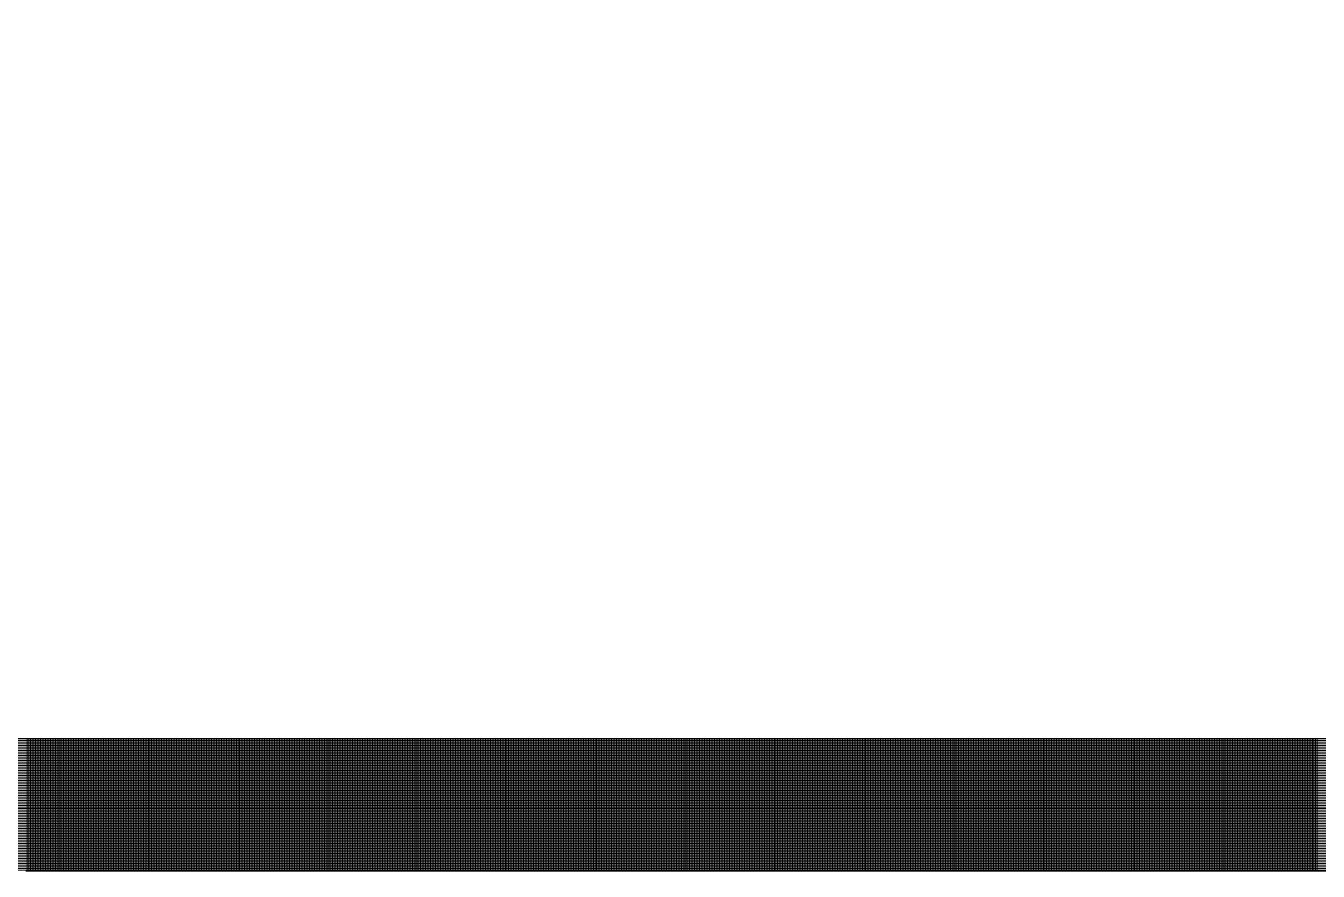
# Model space of a CAD drawing. Header units: inches. Extents: x -675 to 1187, y -924 to 1124.
# Drawn here: x -611.7 to -514.5, y -627.7 to -564.1 of the extents above; entities that cross this region are included whole.
import ezdxf

# ---------------------------------------------------------------- set-up
doc = ezdxf.new("R2010")
doc.units = ezdxf.units.IN
doc.header["$MEASUREMENT"] = 0
doc.layers.add('Base_dwg', color=8, linetype='Continuous', lineweight=9)
doc.layers.add('core and shell', color=50, linetype='Continuous', lineweight=9)

# ---------------------------------------------------------------- blocks, each defined once
blk = doc.blocks.new('Base_dwg-531197-Level 1 Copy 1')
at = {"layer": 'core and shell'}
for p, q in [((547.297, 306.25), (389.113, 306.25)), ((389.145, 296.25), (389.145, 306.25)), ((389.27, 296.25), (389.27, 306.25)), ((389.395, 296.25), (389.395, 306.25)), ((389.52, 296.25), (389.52, 306.25)), ((389.645, 296.25), (389.645, 306.25)), ((389.77, 296.25), (389.77, 306.25)), ((389.895, 296.25), (389.895, 306.25)), ((390.02, 296.25), (390.02, 306.25)), ((390.145, 296.25), (390.145, 306.25)), ((390.27, 296.25), (390.27, 306.25)), ((390.395, 296.25), (390.395, 306.25)), ((390.52, 296.25), (390.52, 306.25)), ((390.645, 296.25), (390.645, 306.25)), ((390.77, 296.25), (390.77, 306.25)), ((390.895, 296.25), (390.895, 306.25)), ((391.02, 296.25), (391.02, 306.25)), ((391.145, 296.25), (391.145, 306.25)), ((391.27, 296.25), (391.27, 306.25)), ((391.395, 296.25), (391.395, 306.25)), ((391.52, 296.25), (391.52, 306.25)), ((391.645, 296.25), (391.645, 306.25)), ((391.77, 296.25), (391.77, 306.25)), ((391.895, 296.25), (391.895, 306.25)), ((392.02, 296.25), (392.02, 306.25)), ((392.145, 296.25), (392.145, 306.25)), ((392.27, 296.25), (392.27, 306.25)), ((392.395, 296.25), (392.395, 306.25)), ((392.52, 296.25), (392.52, 306.25)), ((392.645, 296.25), (392.645, 306.25)), ((392.77, 296.25), (392.77, 306.25)), ((392.895, 296.25), (392.895, 306.25)), ((393.02, 296.25), (393.02, 306.25)), ((393.145, 296.25), (393.145, 306.25)), ((393.27, 296.25), (393.27, 306.25)), ((393.395, 296.25), (393.395, 306.25)), ((393.52, 296.25), (393.52, 306.25)), ((393.645, 296.25), (393.645, 306.25)), ((393.77, 296.25), (393.77, 306.25)), ((393.895, 296.25), (393.895, 306.25)), ((394.02, 296.25), (394.02, 306.25)), ((394.145, 296.25), (394.145, 306.25)), ((394.27, 296.25), (394.27, 306.25)), ((394.395, 296.25), (394.395, 306.25)), ((394.52, 296.25), (394.52, 306.25)), ((394.645, 296.25), (394.645, 306.25)), ((394.77, 296.25), (394.77, 306.25)), ((394.895, 296.25), (394.895, 306.25)), ((395.02, 296.25), (395.02, 306.25)), ((395.145, 296.25), (395.145, 306.25)), ((395.27, 296.25), (395.27, 306.25)), ((395.395, 296.25), (395.395, 306.25)), ((395.52, 296.25), (395.52, 306.25)), ((395.645, 296.25), (395.645, 306.25)), ((395.77, 296.25), (395.77, 306.25)), ((395.895, 296.25), (395.895, 306.25)), ((396.02, 296.25), (396.02, 306.25)), ((396.145, 296.25), (396.145, 306.25)), ((396.27, 296.25), (396.27, 306.25)), ((396.395, 296.25), (396.395, 306.25)), ((396.52, 296.25), (396.52, 306.25)), ((396.645, 296.25), (396.645, 306.25)), ((396.77, 296.25), (396.77, 306.25)), ((396.895, 296.25), (396.895, 306.25)), ((397.02, 296.25), (397.02, 306.25)), ((397.145, 296.25), (397.145, 306.25)), ((397.27, 296.25), (397.27, 306.25)), ((397.395, 296.25), (397.395, 306.25)), ((397.52, 296.25), (397.52, 306.25)), ((397.645, 296.25), (397.645, 306.25)), ((397.77, 296.25), (397.77, 306.25)), ((397.895, 296.25), (397.895, 306.25)), ((398.02, 296.25), (398.02, 306.25)), ((398.145, 296.25), (398.145, 306.25)), ((398.27, 296.25), (398.27, 306.25)), ((398.395, 296.25), (398.395, 306.25)), ((398.52, 296.25), (398.52, 306.25)), ((398.645, 296.25), (398.645, 306.25)), ((398.77, 296.25), (398.77, 306.25)), ((398.895, 296.25), (398.895, 306.25)), ((399.02, 296.25), (399.02, 306.25)), ((399.145, 296.25), (399.145, 306.25)), ((399.27, 296.25), (399.27, 306.25)), ((399.395, 296.25), (399.395, 306.25)), ((399.52, 296.25), (399.52, 306.25)), ((399.645, 296.25), (399.645, 306.25)), ((399.77, 296.25), (399.77, 306.25)), ((399.895, 296.25), (399.895, 306.25)), ((400.02, 296.25), (400.02, 306.25)), ((400.145, 296.25), (400.145, 306.25)), ((400.27, 296.25), (400.27, 306.25)), ((400.395, 296.25), (400.395, 306.25)), ((400.52, 296.25), (400.52, 306.25)), ((400.645, 296.25), (400.645, 306.25)), ((400.77, 296.25), (400.77, 306.25)), ((400.895, 296.25), (400.895, 306.25)), ((401.02, 296.25), (401.02, 306.25)), ((401.145, 296.25), (401.145, 306.25)), ((401.27, 296.25), (401.27, 306.25)), ((401.395, 296.25), (401.395, 306.25)), ((401.52, 296.25), (401.52, 306.25)), ((401.645, 296.25), (401.645, 306.25)), ((401.77, 296.25), (401.77, 306.25)), ((401.895, 296.25), (401.895, 306.25)), ((402.02, 296.25), (402.02, 306.25)), ((402.145, 296.25), (402.145, 306.25)), ((402.27, 296.25), (402.27, 306.25)), ((402.395, 296.25), (402.395, 306.25)), ((402.52, 296.25), (402.52, 306.25)), ((402.645, 296.25), (402.645, 306.25)), ((402.77, 296.25), (402.77, 306.25)), ((402.895, 296.25), (402.895, 306.25)), ((403.02, 296.25), (403.02, 306.25)), ((403.145, 296.25), (403.145, 306.25)), ((403.27, 296.25), (403.27, 306.25)), ((403.395, 296.25), (403.395, 306.25)), ((403.52, 296.25), (403.52, 306.25)), ((403.645, 296.25), (403.645, 306.25)), ((403.77, 296.25), (403.77, 306.25)), ((403.895, 296.25), (403.895, 306.25)), ((404.02, 296.25), (404.02, 306.25)), ((404.145, 296.25), (404.145, 306.25)), ((404.27, 296.25), (404.27, 306.25)), ((404.395, 296.25), (404.395, 306.25)), ((404.52, 296.25), (404.52, 306.25)), ((404.645, 296.25), (404.645, 306.25)), ((404.77, 296.25), (404.77, 306.25)), ((404.895, 296.25), (404.895, 306.25)), ((405.02, 296.25), (405.02, 306.25)), ((405.145, 296.25), (405.145, 306.25)), ((405.27, 296.25), (405.27, 306.25)), ((405.395, 296.25), (405.395, 306.25)), ((405.52, 296.25), (405.52, 306.25)), ((405.645, 296.25), (405.645, 306.25)), ((405.77, 296.25), (405.77, 306.25)), ((405.895, 296.25), (405.895, 306.25)), ((406.02, 296.25), (406.02, 306.25)), ((406.145, 296.25), (406.145, 306.25)), ((406.27, 296.25), (406.27, 306.25)), ((406.395, 296.25), (406.395, 306.25)), ((406.52, 296.25), (406.52, 306.25)), ((406.645, 296.25), (406.645, 306.25)), ((406.77, 296.25), (406.77, 306.25)), ((406.895, 296.25), (406.895, 306.25)), ((407.02, 296.25), (407.02, 306.25)), ((407.145, 296.25), (407.145, 306.25)), ((407.27, 296.25), (407.27, 306.25)), ((407.395, 296.25), (407.395, 306.25)), ((407.52, 296.25), (407.52, 306.25)), ((407.645, 296.25), (407.645, 306.25)), ((407.77, 296.25), (407.77, 306.25)), ((407.895, 296.25), (407.895, 306.25)), ((408.02, 296.25), (408.02, 306.25)), ((408.145, 296.25), (408.145, 306.25)), ((408.27, 296.25), (408.27, 306.25)), ((408.395, 296.25), (408.395, 306.25)), ((408.52, 296.25), (408.52, 306.25)), ((408.645, 296.25), (408.645, 306.25)), ((408.77, 296.25), (408.77, 306.25)), ((408.895, 296.25), (408.895, 306.25)), ((409.02, 296.25), (409.02, 306.25)), ((409.145, 296.25), (409.145, 306.25)), ((409.27, 296.25), (409.27, 306.25)), ((409.395, 296.25), (409.395, 306.25)), ((409.52, 296.25), (409.52, 306.25)), ((409.645, 296.25), (409.645, 306.25)), ((409.77, 296.25), (409.77, 306.25)), ((409.895, 296.25), (409.895, 306.25)), ((410.02, 296.25), (410.02, 306.25)), ((410.145, 296.25), (410.145, 306.25)), ((410.27, 296.25), (410.27, 306.25)), ((410.395, 296.25), (410.395, 306.25)), ((410.52, 296.25), (410.52, 306.25)), ((410.645, 296.25), (410.645, 306.25)), ((410.77, 296.25), (410.77, 306.25)), ((410.895, 296.25), (410.895, 306.25)), ((411.02, 296.25), (411.02, 306.25)), ((411.145, 296.25), (411.145, 306.25)), ((411.27, 296.25), (411.27, 306.25)), ((411.395, 296.25), (411.395, 306.25)), ((411.52, 296.25), (411.52, 306.25)), ((411.645, 296.25), (411.645, 306.25)), ((411.77, 296.25), (411.77, 306.25)), ((411.895, 296.25), (411.895, 306.25)), ((412.02, 296.25), (412.02, 306.25)), ((412.145, 296.25), (412.145, 306.25)), ((412.27, 296.25), (412.27, 306.25)), ((412.395, 296.25), (412.395, 306.25)), ((412.52, 296.25), (412.52, 306.25)), ((412.645, 296.25), (412.645, 306.25)), ((412.77, 296.25), (412.77, 306.25)), ((412.895, 296.25), (412.895, 306.25)), ((413.02, 296.25), (413.02, 306.25)), ((413.145, 296.25), (413.145, 306.25)), ((413.27, 296.25), (413.27, 306.25)), ((413.395, 296.25), (413.395, 306.25)), ((413.52, 296.25), (413.52, 306.25)), ((413.645, 296.25), (413.645, 306.25)), ((413.77, 296.25), (413.77, 306.25)), ((413.895, 296.25), (413.895, 306.25)), ((414.02, 296.25), (414.02, 306.25)), ((414.145, 296.25), (414.145, 306.25)), ((414.27, 296.25), (414.27, 306.25)), ((414.395, 296.25), (414.395, 306.25)), ((414.52, 296.25), (414.52, 306.25)), ((414.645, 296.25), (414.645, 306.25)), ((414.77, 296.25), (414.77, 306.25)), ((414.895, 296.25), (414.895, 306.25)), ((415.02, 296.25), (415.02, 306.25)), ((415.145, 296.25), (415.145, 306.25)), ((415.27, 296.25), (415.27, 306.25)), ((415.395, 296.25), (415.395, 306.25)), ((415.52, 296.25), (415.52, 306.25)), ((415.645, 296.25), (415.645, 306.25)), ((415.77, 296.25), (415.77, 306.25)), ((415.895, 296.25), (415.895, 306.25)), ((416.02, 296.25), (416.02, 306.25)), ((416.145, 296.25), (416.145, 306.25)), ((416.27, 296.25), (416.27, 306.25)), ((416.395, 296.25), (416.395, 306.25)), ((416.52, 296.25), (416.52, 306.25)), ((416.645, 296.25), (416.645, 306.25)), ((416.77, 296.25), (416.77, 306.25)), ((416.895, 296.25), (416.895, 306.25)), ((417.02, 296.25), (417.02, 306.25)), ((417.145, 296.25), (417.145, 306.25)), ((417.27, 296.25), (417.27, 306.25)), ((417.395, 296.25), (417.395, 306.25)), ((417.52, 296.25), (417.52, 306.25)), ((417.645, 296.25), (417.645, 306.25)), ((417.77, 296.25), (417.77, 306.25)), ((417.895, 296.25), (417.895, 306.25)), ((418.02, 296.25), (418.02, 306.25)), ((418.145, 296.25), (418.145, 306.25)), ((418.27, 296.25), (418.27, 306.25)), ((418.395, 296.25), (418.395, 306.25)), ((418.52, 296.25), (418.52, 306.25)), ((418.645, 296.25), (418.645, 306.25)), ((418.77, 296.25), (418.77, 306.25)), ((418.895, 296.25), (418.895, 306.25)), ((419.02, 296.25), (419.02, 306.25)), ((419.145, 296.25), (419.145, 306.25)), ((419.27, 296.25), (419.27, 306.25)), ((419.395, 296.25), (419.395, 306.25)), ((419.52, 296.25), (419.52, 306.25)), ((419.645, 296.25), (419.645, 306.25)), ((419.77, 296.25), (419.77, 306.25)), ((419.895, 296.25), (419.895, 306.25)), ((420.02, 296.25), (420.02, 306.25)), ((420.145, 296.25), (420.145, 306.25)), ((420.27, 296.25), (420.27, 306.25)), ((420.395, 296.25), (420.395, 306.25)), ((420.52, 296.25), (420.52, 306.25)), ((420.645, 296.25), (420.645, 306.25)), ((420.77, 296.25), (420.77, 306.25)), ((420.895, 296.25), (420.895, 306.25)), ((421.02, 296.25), (421.02, 306.25)), ((421.145, 296.25), (421.145, 306.25)), ((421.27, 296.25), (421.27, 306.25)), ((421.395, 296.25), (421.395, 306.25)), ((421.52, 296.25), (421.52, 306.25)), ((421.645, 296.25), (421.645, 306.25)), ((421.77, 296.25), (421.77, 306.25)), ((421.895, 296.25), (421.895, 306.25)), ((422.02, 296.25), (422.02, 306.25)), ((422.145, 296.25), (422.145, 306.25)), ((422.27, 296.25), (422.27, 306.25)), ((422.395, 296.25), (422.395, 306.25)), ((422.52, 296.25), (422.52, 306.25)), ((422.645, 296.25), (422.645, 306.25)), ((422.77, 296.25), (422.77, 306.25)), ((422.895, 296.25), (422.895, 306.25)), ((423.02, 296.25), (423.02, 306.25)), ((423.145, 296.25), (423.145, 306.25)), ((423.27, 296.25), (423.27, 306.25)), ((423.395, 296.25), (423.395, 306.25)), ((423.52, 296.25), (423.52, 306.25)), ((423.645, 296.25), (423.645, 306.25)), ((423.77, 296.25), (423.77, 306.25)), ((423.895, 296.25), (423.895, 306.25)), ((424.02, 296.25), (424.02, 306.25)), ((424.145, 296.25), (424.145, 306.25)), ((424.27, 296.25), (424.27, 306.25)), ((424.395, 296.25), (424.395, 306.25)), ((424.52, 296.25), (424.52, 306.25)), ((424.645, 296.25), (424.645, 306.25)), ((424.77, 296.25), (424.77, 306.25)), ((424.895, 296.25), (424.895, 306.25)), ((425.02, 296.25), (425.02, 306.25)), ((425.145, 296.25), (425.145, 306.25)), ((425.27, 296.25), (425.27, 306.25)), ((425.395, 296.25), (425.395, 306.25)), ((425.52, 296.25), (425.52, 306.25)), ((425.645, 296.25), (425.645, 306.25)), ((425.77, 296.25), (425.77, 306.25)), ((425.895, 296.25), (425.895, 306.25)), ((426.02, 296.25), (426.02, 306.25)), ((426.145, 296.25), (426.145, 306.25)), ((426.27, 296.25), (426.27, 306.25)), ((426.395, 296.25), (426.395, 306.25)), ((426.52, 296.25), (426.52, 306.25)), ((426.645, 296.25), (426.645, 306.25)), ((426.77, 296.25), (426.77, 306.25)), ((426.895, 296.25), (426.895, 306.25)), ((427.02, 296.25), (427.02, 306.25)), ((427.145, 296.25), (427.145, 306.25)), ((427.27, 296.25), (427.27, 306.25)), ((427.395, 296.25), (427.395, 306.25)), ((427.52, 296.25), (427.52, 306.25)), ((427.645, 296.25), (427.645, 306.25)), ((427.77, 296.25), (427.77, 306.25)), ((427.895, 296.25), (427.895, 306.25)), ((428.02, 296.25), (428.02, 306.25)), ((428.145, 296.25), (428.145, 306.25)), ((428.27, 296.25), (428.27, 306.25)), ((428.395, 296.25), (428.395, 306.25)), ((428.52, 296.25), (428.52, 306.25)), ((428.645, 296.25), (428.645, 306.25)), ((428.77, 296.25), (428.77, 306.25)), ((428.895, 296.25), (428.895, 306.25)), ((429.02, 296.25), (429.02, 306.25)), ((429.145, 296.25), (429.145, 306.25)), ((429.27, 296.25), (429.27, 306.25)), ((429.395, 296.25), (429.395, 306.25)), ((429.52, 296.25), (429.52, 306.25)), ((429.645, 296.25), (429.645, 306.25)), ((429.77, 296.25), (429.77, 306.25)), ((429.895, 296.25), (429.895, 306.25)), ((430.02, 296.25), (430.02, 306.25)), ((430.145, 296.25), (430.145, 306.25)), ((430.27, 296.25), (430.27, 306.25)), ((430.395, 296.25), (430.395, 306.25)), ((430.52, 296.25), (430.52, 306.25)), ((430.645, 296.25), (430.645, 306.25)), ((430.77, 296.25), (430.77, 306.25)), ((430.895, 296.25), (430.895, 306.25)), ((431.02, 296.25), (431.02, 306.25)), ((431.145, 296.25), (431.145, 306.25)), ((431.27, 296.25), (431.27, 306.25)), ((431.395, 296.25), (431.395, 306.25)), ((431.52, 296.25), (431.52, 306.25)), ((431.645, 296.25), (431.645, 306.25)), ((431.77, 296.25), (431.77, 306.25)), ((431.895, 296.25), (431.895, 306.25)), ((432.02, 296.25), (432.02, 306.25)), ((432.145, 296.25), (432.145, 306.25)), ((432.27, 296.25), (432.27, 306.25)), ((432.395, 296.25), (432.395, 306.25)), ((432.52, 296.25), (432.52, 306.25)), ((432.645, 296.25), (432.645, 306.25)), ((432.77, 296.25), (432.77, 306.25)), ((432.895, 296.25), (432.895, 306.25)), ((433.02, 296.25), (433.02, 306.25)), ((433.145, 296.25), (433.145, 306.25)), ((433.27, 296.25), (433.27, 306.25)), ((433.395, 296.25), (433.395, 306.25)), ((433.52, 296.25), (433.52, 306.25)), ((433.645, 296.25), (433.645, 306.25)), ((433.77, 296.25), (433.77, 306.25)), ((433.895, 296.25), (433.895, 306.25)), ((434.02, 296.25), (434.02, 306.25)), ((434.145, 296.25), (434.145, 306.25)), ((434.27, 296.25), (434.27, 306.25)), ((434.395, 296.25), (434.395, 306.25)), ((434.52, 296.25), (434.52, 306.25)), ((434.645, 296.25), (434.645, 306.25)), ((434.77, 296.25), (434.77, 306.25)), ((434.895, 296.25), (434.895, 306.25)), ((435.02, 296.25), (435.02, 306.25)), ((435.145, 296.25), (435.145, 306.25)), ((435.27, 296.25), (435.27, 306.25)), ((435.395, 296.25), (435.395, 306.25)), ((435.52, 296.25), (435.52, 306.25)), ((435.645, 296.25), (435.645, 306.25)), ((435.77, 296.25), (435.77, 306.25)), ((435.895, 296.25), (435.895, 306.25)), ((436.02, 296.25), (436.02, 306.25)), ((436.145, 296.25), (436.145, 306.25)), ((436.27, 296.25), (436.27, 306.25)), ((436.395, 296.25), (436.395, 306.25)), ((436.52, 296.25), (436.52, 306.25)), ((436.645, 296.25), (436.645, 306.25)), ((436.77, 296.25), (436.77, 306.25)), ((436.895, 296.25), (436.895, 306.25)), ((437.02, 296.25), (437.02, 306.25)), ((437.145, 296.25), (437.145, 306.25)), ((437.27, 296.25), (437.27, 306.25)), ((437.395, 296.25), (437.395, 306.25)), ((437.52, 296.25), (437.52, 306.25)), ((437.645, 296.25), (437.645, 306.25)), ((437.77, 296.25), (437.77, 306.25)), ((437.895, 296.25), (437.895, 306.25)), ((438.02, 296.25), (438.02, 306.25)), ((438.145, 296.25), (438.145, 306.25)), ((438.27, 296.25), (438.27, 306.25)), ((438.395, 296.25), (438.395, 306.25)), ((438.52, 296.25), (438.52, 306.25)), ((438.645, 296.25), (438.645, 306.25)), ((438.77, 296.25), (438.77, 306.25)), ((438.895, 296.25), (438.895, 306.25)), ((439.02, 296.25), (439.02, 306.25)), ((439.145, 296.25), (439.145, 306.25)), ((439.27, 296.25), (439.27, 306.25)), ((439.395, 296.25), (439.395, 306.25)), ((439.52, 296.25), (439.52, 306.25)), ((439.645, 296.25), (439.645, 306.25)), ((439.77, 296.25), (439.77, 306.25)), ((439.895, 296.25), (439.895, 306.25)), ((440.02, 296.25), (440.02, 306.25)), ((440.145, 296.25), (440.145, 306.25)), ((440.27, 296.25), (440.27, 306.25)), ((440.395, 296.25), (440.395, 306.25)), ((440.52, 296.25), (440.52, 306.25)), ((440.645, 296.25), (440.645, 306.25)), ((440.77, 296.25), (440.77, 306.25)), ((440.895, 296.25), (440.895, 306.25)), ((441.02, 296.25), (441.02, 306.25)), ((441.145, 296.25), (441.145, 306.25)), ((441.27, 296.25), (441.27, 306.25)), ((441.395, 296.25), (441.395, 306.25)), ((441.52, 296.25), (441.52, 306.25)), ((441.645, 296.25), (441.645, 306.25)), ((441.77, 296.25), (441.77, 306.25)), ((441.895, 296.25), (441.895, 306.25)), ((442.02, 296.25), (442.02, 306.25)), ((442.145, 296.25), (442.145, 306.25)), ((442.27, 296.25), (442.27, 306.25)), ((442.395, 296.25), (442.395, 306.25)), ((442.52, 296.25), (442.52, 306.25)), ((442.645, 296.25), (442.645, 306.25)), ((442.77, 296.25), (442.77, 306.25)), ((442.895, 296.25), (442.895, 306.25)), ((443.02, 296.25), (443.02, 306.25)), ((443.145, 296.25), (443.145, 306.25)), ((443.27, 296.25), (443.27, 306.25)), ((443.395, 296.25), (443.395, 306.25)), ((443.52, 296.25), (443.52, 306.25)), ((443.645, 296.25), (443.645, 306.25)), ((443.77, 296.25), (443.77, 306.25)), ((443.895, 296.25), (443.895, 306.25)), ((444.02, 296.25), (444.02, 306.25)), ((444.145, 296.25), (444.145, 306.25)), ((444.27, 296.25), (444.27, 306.25)), ((444.395, 296.25), (444.395, 306.25)), ((444.52, 296.25), (444.52, 306.25)), ((444.645, 296.25), (444.645, 306.25)), ((444.77, 296.25), (444.77, 306.25)), ((444.895, 296.25), (444.895, 306.25)), ((445.02, 296.25), (445.02, 306.25)), ((445.145, 296.25), (445.145, 306.25)), ((445.27, 296.25), (445.27, 306.25)), ((445.395, 296.25), (445.395, 306.25)), ((445.52, 296.25), (445.52, 306.25)), ((445.645, 296.25), (445.645, 306.25)), ((445.77, 296.25), (445.77, 306.25)), ((445.895, 296.25), (445.895, 306.25)), ((446.02, 296.25), (446.02, 306.25)), ((446.145, 296.25), (446.145, 306.25)), ((446.27, 296.25), (446.27, 306.25)), ((446.395, 296.25), (446.395, 306.25)), ((446.52, 296.25), (446.52, 306.25)), ((446.645, 296.25), (446.645, 306.25)), ((446.77, 296.25), (446.77, 306.25)), ((446.895, 296.25), (446.895, 306.25)), ((447.02, 296.25), (447.02, 306.25)), ((447.145, 296.25), (447.145, 306.25)), ((447.27, 296.25), (447.27, 306.25)), ((447.395, 296.25), (447.395, 306.25)), ((447.52, 296.25), (447.52, 306.25)), ((447.645, 296.25), (447.645, 306.25)), ((447.77, 296.25), (447.77, 306.25)), ((447.895, 296.25), (447.895, 306.25)), ((448.02, 296.25), (448.02, 306.25)), ((448.145, 296.25), (448.145, 306.25)), ((448.27, 296.25), (448.27, 306.25)), ((448.395, 296.25), (448.395, 306.25)), ((448.52, 296.25), (448.52, 306.25)), ((448.645, 296.25), (448.645, 306.25)), ((448.77, 296.25), (448.77, 306.25)), ((448.895, 296.25), (448.895, 306.25)), ((449.02, 296.25), (449.02, 306.25)), ((449.145, 296.25), (449.145, 306.25)), ((449.27, 296.25), (449.27, 306.25)), ((449.395, 296.25), (449.395, 306.25)), ((449.52, 296.25), (449.52, 306.25)), ((449.645, 296.25), (449.645, 306.25)), ((449.77, 296.25), (449.77, 306.25)), ((449.895, 296.25), (449.895, 306.25)), ((450.02, 296.25), (450.02, 306.25)), ((450.145, 296.25), (450.145, 306.25)), ((450.27, 296.25), (450.27, 306.25)), ((450.395, 296.25), (450.395, 306.25)), ((450.52, 296.25), (450.52, 306.25)), ((450.645, 296.25), (450.645, 306.25)), ((450.77, 296.25), (450.77, 306.25)), ((450.895, 296.25), (450.895, 306.25)), ((451.02, 296.25), (451.02, 306.25)), ((451.145, 296.25), (451.145, 306.25)), ((451.27, 296.25), (451.27, 306.25)), ((451.395, 296.25), (451.395, 306.25)), ((451.52, 296.25), (451.52, 306.25)), ((451.645, 296.25), (451.645, 306.25)), ((451.77, 296.25), (451.77, 306.25)), ((451.895, 296.25), (451.895, 306.25)), ((452.02, 296.25), (452.02, 306.25)), ((452.145, 296.25), (452.145, 306.25)), ((452.27, 296.25), (452.27, 306.25)), ((452.395, 296.25), (452.395, 306.25)), ((452.52, 296.25), (452.52, 306.25)), ((452.645, 296.25), (452.645, 306.25)), ((452.77, 296.25), (452.77, 306.25)), ((452.895, 296.25), (452.895, 306.25)), ((453.02, 296.25), (453.02, 306.25)), ((453.145, 296.25), (453.145, 306.25)), ((453.27, 296.25), (453.27, 306.25)), ((453.395, 296.25), (453.395, 306.25)), ((453.52, 296.25), (453.52, 306.25)), ((453.645, 296.25), (453.645, 306.25)), ((453.77, 296.25), (453.77, 306.25)), ((453.895, 296.25), (453.895, 306.25)), ((454.02, 296.25), (454.02, 306.25)), ((454.145, 296.25), (454.145, 306.25)), ((454.27, 296.25), (454.27, 306.25)), ((454.395, 296.25), (454.395, 306.25)), ((454.52, 296.25), (454.52, 306.25)), ((454.645, 296.25), (454.645, 306.25)), ((454.77, 296.25), (454.77, 306.25)), ((454.895, 296.25), (454.895, 306.25)), ((455.02, 296.25), (455.02, 306.25)), ((455.145, 296.25), (455.145, 306.25)), ((455.27, 296.25), (455.27, 306.25)), ((455.395, 296.25), (455.395, 306.25)), ((455.52, 296.25), (455.52, 306.25)), ((455.645, 296.25), (455.645, 306.25)), ((455.77, 296.25), (455.77, 306.25)), ((455.895, 296.25), (455.895, 306.25)), ((456.02, 296.25), (456.02, 306.25)), ((456.145, 296.25), (456.145, 306.25)), ((456.27, 296.25), (456.27, 306.25)), ((456.395, 296.25), (456.395, 306.25)), ((456.52, 296.25), (456.52, 306.25)), ((456.645, 296.25), (456.645, 306.25)), ((456.77, 296.25), (456.77, 306.25)), ((456.895, 296.25), (456.895, 306.25)), ((457.02, 296.25), (457.02, 306.25)), ((457.145, 296.25), (457.145, 306.25)), ((457.27, 296.25), (457.27, 306.25)), ((457.395, 296.25), (457.395, 306.25)), ((457.52, 296.25), (457.52, 306.25)), ((457.645, 296.25), (457.645, 306.25)), ((457.77, 296.25), (457.77, 306.25)), ((457.895, 296.25), (457.895, 306.25)), ((458.02, 296.25), (458.02, 306.25)), ((458.145, 296.25), (458.145, 306.25)), ((458.27, 296.25), (458.27, 306.25)), ((458.395, 296.25), (458.395, 306.25)), ((458.52, 296.25), (458.52, 306.25)), ((458.645, 296.25), (458.645, 306.25)), ((458.77, 296.25), (458.77, 306.25)), ((458.895, 296.25), (458.895, 306.25)), ((459.02, 296.25), (459.02, 306.25)), ((459.145, 296.25), (459.145, 306.25)), ((459.27, 296.25), (459.27, 306.25)), ((459.395, 296.25), (459.395, 306.25)), ((459.52, 296.25), (459.52, 306.25)), ((459.645, 296.25), (459.645, 306.25)), ((459.77, 296.25), (459.77, 306.25)), ((459.895, 296.25), (459.895, 306.25)), ((460.02, 296.25), (460.02, 306.25)), ((460.145, 296.25), (460.145, 306.25)), ((460.27, 296.25), (460.27, 306.25)), ((460.395, 296.25), (460.395, 306.25)), ((460.52, 296.25), (460.52, 306.25)), ((460.645, 296.25), (460.645, 306.25)), ((460.77, 296.25), (460.77, 306.25)), ((460.895, 296.25), (460.895, 306.25)), ((461.02, 296.25), (461.02, 306.25)), ((461.145, 296.25), (461.145, 306.25)), ((461.27, 296.25), (461.27, 306.25)), ((461.395, 296.25), (461.395, 306.25)), ((461.52, 296.25), (461.52, 306.25)), ((461.645, 296.25), (461.645, 306.25)), ((461.77, 296.25), (461.77, 306.25)), ((461.895, 296.25), (461.895, 306.25)), ((462.02, 296.25), (462.02, 306.25)), ((462.145, 296.25), (462.145, 306.25)), ((462.27, 296.25), (462.27, 306.25)), ((462.395, 296.25), (462.395, 306.25)), ((462.52, 296.25), (462.52, 306.25)), ((462.645, 296.25), (462.645, 306.25)), ((462.77, 296.25), (462.77, 306.25)), ((462.895, 296.25), (462.895, 306.25)), ((463.02, 296.25), (463.02, 306.25)), ((463.145, 296.25), (463.145, 306.25)), ((463.27, 296.25), (463.27, 306.25)), ((463.395, 296.25), (463.395, 306.25)), ((463.52, 296.25), (463.52, 306.25)), ((463.645, 296.25), (463.645, 306.25)), ((463.77, 296.25), (463.77, 306.25)), ((463.895, 296.25), (463.895, 306.25)), ((464.02, 296.25), (464.02, 306.25)), ((464.145, 296.25), (464.145, 306.25)), ((464.27, 296.25), (464.27, 306.25)), ((464.395, 296.25), (464.395, 306.25)), ((464.52, 296.25), (464.52, 306.25)), ((464.645, 296.25), (464.645, 306.25)), ((464.77, 296.25), (464.77, 306.25)), ((464.895, 296.25), (464.895, 306.25)), ((465.02, 296.25), (465.02, 306.25)), ((465.145, 296.25), (465.145, 306.25)), ((465.27, 296.25), (465.27, 306.25)), ((465.395, 296.25), (465.395, 306.25)), ((465.52, 296.25), (465.52, 306.25)), ((465.645, 296.25), (465.645, 306.25)), ((465.77, 296.25), (465.77, 306.25)), ((465.895, 296.25), (465.895, 306.25)), ((466.02, 296.25), (466.02, 306.25)), ((466.145, 296.25), (466.145, 306.25)), ((466.27, 296.25), (466.27, 306.25)), ((466.395, 296.25), (466.395, 306.25)), ((466.52, 296.25), (466.52, 306.25)), ((466.645, 296.25), (466.645, 306.25)), ((466.77, 296.25), (466.77, 306.25)), ((466.895, 296.25), (466.895, 306.25)), ((467.02, 296.25), (467.02, 306.25)), ((467.145, 296.25), (467.145, 306.25)), ((467.27, 296.25), (467.27, 306.25)), ((467.395, 296.25), (467.395, 306.25)), ((467.52, 296.25), (467.52, 306.25)), ((467.645, 296.25), (467.645, 306.25)), ((467.77, 296.25), (467.77, 306.25)), ((467.895, 296.25), (467.895, 306.25)), ((468.02, 296.25), (468.02, 306.25)), ((468.145, 296.25), (468.145, 306.25)), ((468.27, 296.25), (468.27, 306.25)), ((468.395, 296.25), (468.395, 306.25)), ((468.52, 296.25), (468.52, 306.25)), ((468.645, 296.25), (468.645, 306.25)), ((468.77, 296.25), (468.77, 306.25)), ((468.895, 296.25), (468.895, 306.25)), ((469.02, 296.25), (469.02, 306.25)), ((469.145, 296.25), (469.145, 306.25)), ((469.27, 296.25), (469.27, 306.25)), ((469.395, 296.25), (469.395, 306.25)), ((469.52, 296.25), (469.52, 306.25)), ((469.645, 296.25), (469.645, 306.25)), ((469.77, 296.25), (469.77, 306.25)), ((469.895, 296.25), (469.895, 306.25)), ((470.02, 296.25), (470.02, 306.25)), ((470.145, 296.25), (470.145, 306.25)), ((470.27, 296.25), (470.27, 306.25)), ((470.395, 296.25), (470.395, 306.25)), ((470.52, 296.25), (470.52, 306.25)), ((470.645, 296.25), (470.645, 306.25)), ((470.77, 296.25), (470.77, 306.25)), ((470.895, 296.25), (470.895, 306.25)), ((471.02, 296.25), (471.02, 306.25)), ((471.145, 296.25), (471.145, 306.25)), ((471.27, 296.25), (471.27, 306.25)), ((471.395, 296.25), (471.395, 306.25)), ((471.52, 296.25), (471.52, 306.25)), ((471.645, 296.25), (471.645, 306.25)), ((471.77, 296.25), (471.77, 306.25)), ((471.895, 296.25), (471.895, 306.25)), ((472.02, 296.25), (472.02, 306.25)), ((472.145, 296.25), (472.145, 306.25)), ((472.27, 296.25), (472.27, 306.25)), ((472.395, 296.25), (472.395, 306.25)), ((472.52, 296.25), (472.52, 306.25)), ((472.645, 296.25), (472.645, 306.25)), ((472.77, 296.25), (472.77, 306.25)), ((472.895, 296.25), (472.895, 306.25)), ((473.02, 296.25), (473.02, 306.25)), ((473.145, 296.25), (473.145, 306.25)), ((473.27, 296.25), (473.27, 306.25)), ((473.395, 296.25), (473.395, 306.25)), ((473.52, 296.25), (473.52, 306.25)), ((473.645, 296.25), (473.645, 306.25)), ((473.77, 296.25), (473.77, 306.25)), ((473.895, 296.25), (473.895, 306.25)), ((474.02, 296.25), (474.02, 306.25)), ((474.145, 296.25), (474.145, 306.25)), ((474.27, 296.25), (474.27, 306.25)), ((474.395, 296.25), (474.395, 306.25)), ((474.52, 296.25), (474.52, 306.25)), ((474.645, 296.25), (474.645, 306.25)), ((474.77, 296.25), (474.77, 306.25)), ((474.895, 296.25), (474.895, 306.25)), ((475.02, 296.25), (475.02, 306.25)), ((475.145, 296.25), (475.145, 306.25)), ((475.27, 296.25), (475.27, 306.25)), ((475.395, 296.25), (475.395, 306.25)), ((475.52, 296.25), (475.52, 306.25)), ((475.645, 296.25), (475.645, 306.25)), ((475.77, 296.25), (475.77, 306.25)), ((475.895, 296.25), (475.895, 306.25)), ((476.02, 296.25), (476.02, 306.25)), ((476.145, 296.25), (476.145, 306.25)), ((476.27, 296.25), (476.27, 306.25)), ((476.395, 296.25), (476.395, 306.25)), ((476.52, 296.25), (476.52, 306.25)), ((476.645, 296.25), (476.645, 306.25)), ((476.77, 296.25), (476.77, 306.25)), ((476.895, 296.25), (476.895, 306.25)), ((477.02, 296.25), (477.02, 306.25)), ((477.145, 296.25), (477.145, 306.25)), ((477.27, 296.25), (477.27, 306.25)), ((477.395, 296.25), (477.395, 306.25)), ((477.52, 296.25), (477.52, 306.25)), ((477.645, 296.25), (477.645, 306.25)), ((477.77, 296.25), (477.77, 306.25)), ((477.895, 296.25), (477.895, 306.25)), ((478.02, 296.25), (478.02, 306.25)), ((478.145, 296.25), (478.145, 306.25)), ((478.27, 296.25), (478.27, 306.25)), ((478.395, 296.25), (478.395, 306.25)), ((478.52, 296.25), (478.52, 306.25)), ((478.645, 296.25), (478.645, 306.25)), ((478.77, 296.25), (478.77, 306.25)), ((478.895, 296.25), (478.895, 306.25)), ((479.02, 296.25), (479.02, 306.25)), ((479.145, 296.25), (479.145, 306.25)), ((479.27, 296.25), (479.27, 306.25)), ((479.395, 296.25), (479.395, 306.25)), ((479.52, 296.25), (479.52, 306.25)), ((479.645, 296.25), (479.645, 306.25)), ((479.77, 296.25), (479.77, 306.25)), ((479.895, 296.25), (479.895, 306.25)), ((480.02, 296.25), (480.02, 306.25)), ((480.145, 296.25), (480.145, 306.25)), ((480.27, 296.25), (480.27, 306.25)), ((480.395, 296.25), (480.395, 306.25)), ((480.52, 296.25), (480.52, 306.25)), ((480.645, 296.25), (480.645, 306.25)), ((480.77, 296.25), (480.77, 306.25)), ((480.895, 296.25), (480.895, 306.25)), ((481.02, 296.25), (481.02, 306.25)), ((481.145, 296.25), (481.145, 306.25)), ((481.27, 296.25), (481.27, 306.25)), ((481.395, 296.25), (481.395, 306.25)), ((481.52, 296.25), (481.52, 306.25)), ((481.645, 296.25), (481.645, 306.25)), ((481.77, 296.25), (481.77, 306.25)), ((481.895, 296.25), (481.895, 306.25)), ((482.02, 296.25), (482.02, 306.25)), ((482.145, 296.25), (482.145, 306.25)), ((482.27, 296.25), (482.27, 306.25)), ((482.395, 296.25), (482.395, 306.25)), ((482.52, 296.25), (482.52, 306.25)), ((482.645, 296.25), (482.645, 306.25)), ((482.77, 296.25), (482.77, 306.25)), ((482.895, 296.25), (482.895, 306.25)), ((483.02, 296.25), (483.02, 306.25)), ((483.145, 296.25), (483.145, 306.25)), ((483.27, 296.25), (483.27, 306.25)), ((483.395, 296.25), (483.395, 306.25)), ((483.52, 296.25), (483.52, 306.25)), ((483.645, 296.25), (483.645, 306.25)), ((483.77, 296.25), (483.77, 306.25)), ((483.895, 296.25), (483.895, 306.25)), ((484.02, 296.25), (484.02, 306.25)), ((484.145, 296.25), (484.145, 306.25)), ((484.27, 296.25), (484.27, 306.25)), ((484.395, 296.25), (484.395, 306.25)), ((484.52, 296.25), (484.52, 306.25)), ((484.645, 296.25), (484.645, 306.25)), ((484.77, 296.25), (484.77, 306.25)), ((484.895, 296.25), (484.895, 306.25)), ((485.02, 296.25), (485.02, 306.25)), ((485.145, 296.25), (485.145, 306.25)), ((485.27, 296.25), (485.27, 306.25)), ((485.395, 296.25), (485.395, 306.25)), ((485.52, 296.25), (485.52, 306.25)), ((485.645, 296.25), (485.645, 306.25)), ((485.77, 296.25), (485.77, 306.25)), ((485.895, 296.25), (485.895, 306.25)), ((486.02, 296.25), (486.02, 306.25)), ((486.145, 296.25), (486.145, 306.25)), ((486.27, 296.25), (486.27, 306.25))]:
    blk.add_line(p, q, dxfattribs=at)
at = {"layer": 'core and shell', "flags": 128}
for points in [[(579.743, 305.581), (547.303, 305.581), (389.111, 305.581), (356.27, 305.581), (356.27, 317.708), (341.699, 317.708)], [(579.115, 305.206), (547.307, 305.206), (389.109, 305.206), (356.895, 305.206), (356.895, 317.228)], [(577.355, 304.206), (547.316, 304.206), (389.105, 304.206), (358.645, 304.206), (358.645, 315.958), (343.319, 315.958)], [(359.099, 303.956), (389.103, 303.956), (547.318, 303.956), (576.895, 303.956), (576.895, 315.626)], [(363.695, 301.706), (389.094, 301.706), (547.34, 301.706), (572.27, 301.706), (572.27, 312.824)], [(571.699, 301.456), (547.342, 301.456), (389.093, 301.456), (364.27, 301.456), (364.27, 312.531)], [(369.181, 299.581), (389.085, 299.581), (547.36, 299.581), (566.77, 299.581), (566.77, 310.237)], [(564.792, 298.956), (547.366, 298.956), (389.082, 298.956), (371.145, 298.956), (371.145, 309.486)], [(384.427, 296.456), (389.071, 296.456), (547.39, 296.456), (551.52, 296.456), (551.52, 306.496)], [(580.756, 306.206), (547.297, 306.206), (389.113, 306.206), (355.257, 306.206)], [(580.557, 306.081), (547.298, 306.081), (389.113, 306.081), (355.455, 306.081)], [(580.356, 305.956), (547.3, 305.956), (389.112, 305.956), (355.655, 305.956)], [(580.153, 305.831), (547.301, 305.831), (389.112, 305.831), (355.857, 305.831)], [(579.949, 305.706), (547.302, 305.706), (389.111, 305.706), (356.06, 305.706)], [(389.049, 296.25), (389.07, 296.25), (547.391, 296.25), (547.391, 306.252)], [(579.535, 305.456), (547.304, 305.456), (389.11, 305.456), (356.471, 305.456)], [(579.326, 305.331), (547.305, 305.331), (389.109, 305.331), (356.679, 305.331)], [(578.902, 305.081), (547.308, 305.081), (389.108, 305.081), (357.102, 305.081)], [(578.687, 304.956), (547.309, 304.956), (389.108, 304.956), (357.315, 304.956)], [(578.47, 304.831), (547.31, 304.831), (389.107, 304.831), (357.531, 304.831)], [(578.251, 304.706), (547.311, 304.706), (389.107, 304.706), (357.749, 304.706)], [(578.03, 304.581), (547.313, 304.581), (389.106, 304.581), (357.969, 304.581)], [(577.807, 304.456), (547.314, 304.456), (389.106, 304.456), (358.191, 304.456)], [(577.582, 304.331), (547.315, 304.331), (389.105, 304.331), (358.414, 304.331)], [(577.125, 304.081), (547.317, 304.081), (389.104, 304.081), (358.868, 304.081)], [(576.66, 303.831), (547.32, 303.831), (389.103, 303.831), (359.331, 303.831)], [(576.424, 303.706), (547.321, 303.706), (389.102, 303.706), (359.566, 303.706)], [(576.185, 303.581), (547.322, 303.581), (389.102, 303.581), (359.804, 303.581)], [(575.944, 303.456), (547.323, 303.456), (389.101, 303.456), (360.043, 303.456)], [(575.701, 303.331), (547.324, 303.331), (389.101, 303.331), (360.286, 303.331)], [(575.455, 303.206), (547.326, 303.206), (389.1, 303.206), (360.531, 303.206)], [(575.206, 303.081), (547.327, 303.081), (389.1, 303.081), (360.778, 303.081)], [(574.955, 302.956), (547.328, 302.956), (389.099, 302.956), (361.028, 302.956)], [(574.701, 302.831), (547.329, 302.831), (389.099, 302.831), (361.281, 302.831)], [(574.444, 302.706), (547.33, 302.706), (389.098, 302.706), (361.537, 302.706)], [(574.184, 302.581), (547.332, 302.581), (389.098, 302.581), (361.795, 302.581)], [(573.921, 302.456), (547.333, 302.456), (389.097, 302.456), (362.057, 302.456)], [(573.655, 302.331), (547.334, 302.331), (389.096, 302.331), (362.322, 302.331)], [(573.386, 302.206), (547.335, 302.206), (389.096, 302.206), (362.59, 302.206)], [(573.113, 302.081), (547.336, 302.081), (389.095, 302.081), (362.861, 302.081)], [(572.838, 301.956), (547.337, 301.956), (389.095, 301.956), (363.135, 301.956)], [(572.558, 301.831), (547.339, 301.831), (389.094, 301.831), (363.413, 301.831)], [(571.989, 301.581), (547.341, 301.581), (389.093, 301.581), (363.98, 301.581)], [(571.404, 301.331), (547.343, 301.331), (389.092, 301.331), (364.562, 301.331)], [(571.106, 301.206), (547.345, 301.206), (389.092, 301.206), (364.86, 301.206)], [(570.803, 301.081), (547.346, 301.081), (389.091, 301.081), (365.161, 301.081)], [(570.496, 300.956), (547.347, 300.956), (389.091, 300.956), (365.467, 300.956)], [(570.184, 300.831), (547.348, 300.831), (389.09, 300.831), (365.777, 300.831)], [(569.867, 300.706), (547.349, 300.706), (389.089, 300.706), (366.092, 300.706)], [(569.546, 300.581), (547.35, 300.581), (389.089, 300.581), (366.413, 300.581)], [(569.219, 300.456), (547.352, 300.456), (389.088, 300.456), (366.738, 300.456)], [(568.887, 300.331), (547.353, 300.331), (389.088, 300.331), (367.069, 300.331)], [(568.549, 300.206), (547.354, 300.206), (389.087, 300.206), (367.405, 300.206)], [(568.206, 300.081), (547.355, 300.081), (389.087, 300.081), (367.747, 300.081)], [(567.856, 299.956), (547.356, 299.956), (389.086, 299.956), (368.096, 299.956)], [(567.5, 299.831), (547.358, 299.831), (389.086, 299.831), (368.45, 299.831)], [(567.136, 299.706), (547.359, 299.706), (389.085, 299.706), (368.812, 299.706)], [(566.388, 299.456), (547.361, 299.456), (389.084, 299.456), (369.557, 299.456)], [(566.002, 299.331), (547.362, 299.331), (389.083, 299.331), (369.942, 299.331)], [(565.608, 299.206), (547.363, 299.206), (389.083, 299.206), (370.335, 299.206)], [(565.205, 299.081), (547.365, 299.081), (389.082, 299.081), (370.737, 299.081)], [(564.368, 298.831), (547.367, 298.831), (389.081, 298.831), (371.57, 298.831)], [(563.934, 298.706), (547.368, 298.706), (389.081, 298.706), (372.003, 298.706)], [(563.488, 298.581), (547.369, 298.581), (389.08, 298.581), (372.447, 298.581)], [(563.029, 298.456), (547.371, 298.456), (389.08, 298.456), (372.905, 298.456)], [(562.557, 298.331), (547.372, 298.331), (389.079, 298.331), (373.376, 298.331)], [(562.069, 298.206), (547.373, 298.206), (389.079, 298.206), (373.862, 298.206)], [(561.565, 298.081), (547.374, 298.081), (389.078, 298.081), (374.365, 298.081)], [(561.042, 297.956), (547.375, 297.956), (389.078, 297.956), (374.886, 297.956)], [(560.5, 297.831), (547.377, 297.831), (389.077, 297.831), (375.428, 297.831)], [(559.934, 297.706), (547.378, 297.706), (389.076, 297.706), (375.992, 297.706)], [(559.344, 297.581), (547.379, 297.581), (389.076, 297.581), (376.582, 297.581)], [(558.724, 297.456), (547.38, 297.456), (389.075, 297.456), (377.2, 297.456)], [(558.07, 297.331), (547.381, 297.331), (389.075, 297.331), (377.853, 297.331)], [(557.377, 297.206), (547.382, 297.206), (389.074, 297.206), (378.546, 297.206)], [(556.636, 297.081), (547.384, 297.081), (389.074, 297.081), (379.287, 297.081)], [(555.837, 296.956), (547.385, 296.956), (389.073, 296.956), (380.087, 296.956)], [(554.963, 296.831), (547.386, 296.831), (389.073, 296.831), (380.962, 296.831)], [(553.989, 296.706), (547.387, 296.706), (389.072, 296.706), (381.939, 296.706)], [(552.872, 296.581), (547.388, 296.581), (389.072, 296.581), (383.062, 296.581)], [(549.675, 296.331), (547.391, 296.331), (389.071, 296.331), (386.323, 296.331)]]:
    blk.add_lwpolyline(points, dxfattribs=at)
at = {"layer": 'core and shell'}
blk.add_arc((389.598, 360.437), 54.189, 180.56874, 269.4877, dxfattribs=at)

msp = doc.modelspace()

# ---------------------------------------------------------------- block references
at = {"layer": 'Base_dwg', "color": 7, "lineweight": 20}
msp.add_blockref('Base_dwg-531197-Level 1 Copy 1', (-1000.794, -923.952), dxfattribs=at)

doc.saveas('drawing.dxf')
